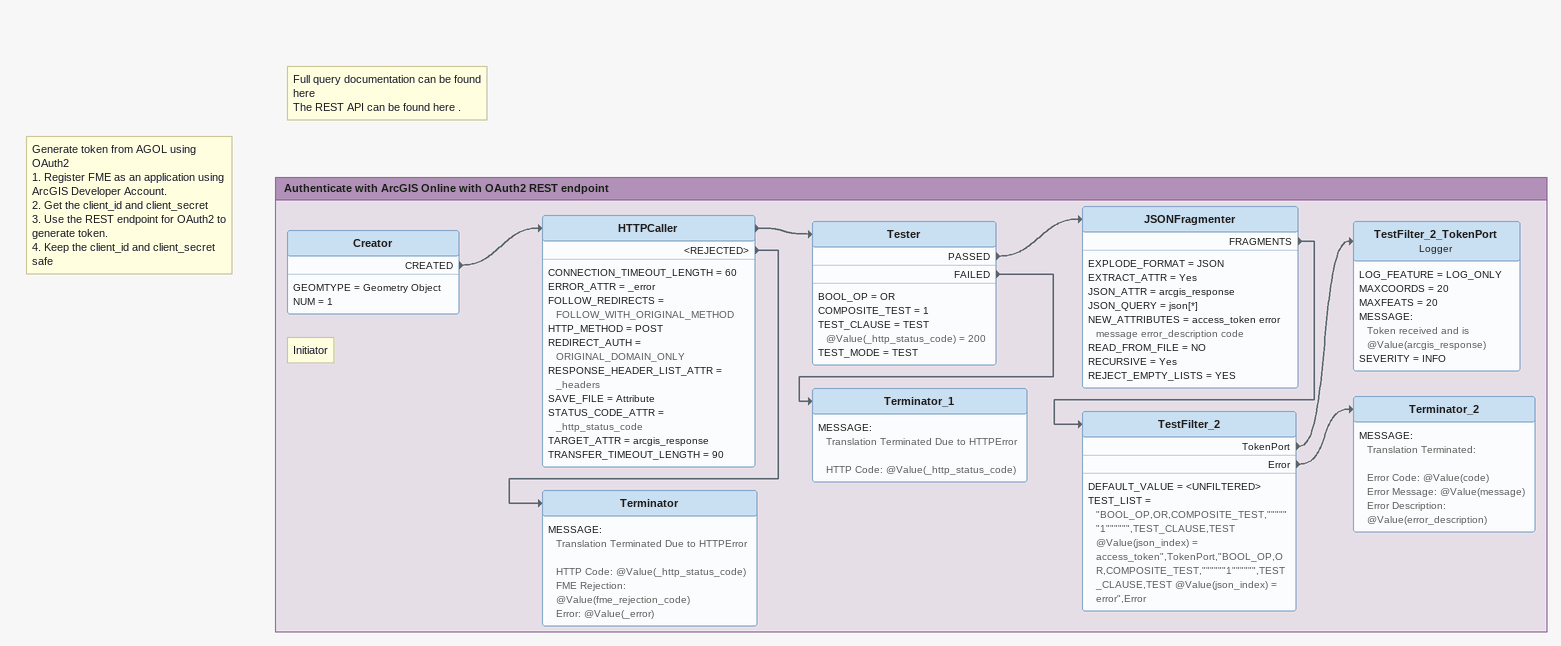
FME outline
Note: Generate token from AGOL using OAuth2 / 1. Register FME as an application using ArcGIS Developer Account. / 2. Get the client_id and client_secret / 3. Use the REST endpoint for OAuth2 to generate token. / 4. Keep the client_id and client_secret safe
Note: Full query documentation can be found here / The REST API can be found here .

Bookmark: Authenticate with ArcGIS Online with OAuth2 REST endpoint
Note: Initiator
Creator
    GEOMTYPE = Geometry Object
    NUM = 1
    CREATED -> HTTPCaller
HTTPCaller
    CONNECTION_TIMEOUT_LENGTH = 60
    ERROR_ATTR = _error
    FOLLOW_REDIRECTS = FOLLOW_WITH_ORIGINAL_METHOD
    HTTP_METHOD = POST
    REDIRECT_AUTH = ORIGINAL_DOMAIN_ONLY
    RESPONSE_HEADER_LIST_ATTR = _headers
    SAVE_FILE = Attribute
    STATUS_CODE_ATTR = _http_status_code
    TARGET_ATTR = arcgis_response
    TRANSFER_TIMEOUT_LENGTH = 90
    -> Tester
    <REJECTED> -> Terminator
Tester
    BOOL_OP = OR
    COMPOSITE_TEST = 1
    TEST_CLAUSE = TEST @Value(_http_status_code) = 200
    TEST_MODE = TEST
    PASSED -> JSONFragmenter
    FAILED -> Terminator_1
JSONFragmenter
    EXPLODE_FORMAT = JSON
    EXTRACT_ATTR = Yes
    JSON_ATTR = arcgis_response
    JSON_QUERY = json[*]
    NEW_ATTRIBUTES = access_token error message error_description code
    READ_FROM_FILE = NO
    RECURSIVE = Yes
    REJECT_EMPTY_LISTS = YES
    FRAGMENTS -> TestFilter_2
TestFilter_2
    DEFAULT_VALUE = <UNFILTERED>
    TEST_LIST = "BOOL_OP,OR,COMPOSITE_TEST,""""""1"""""",TEST_CLAUSE,TEST @Value(json_index) = access_token",TokenPort,"BOOL_OP,OR,COMPOSITE_TEST,""""""1"""""",TEST_CLAUSE,TEST @Value(json_index) = error",Error
    TokenPort -> TestFilter_2_TokenPort
    Error -> Terminator_2
TestFilter_2_TokenPort: Logger
    LOG_FEATURE = LOG_ONLY
    MAXCOORDS = 20
    MAXFEATS = 20
    MESSAGE:
      Token received and is
      @Value(arcgis_response)
    SEVERITY = INFO
Terminator_2
    MESSAGE:
      Translation Terminated:

      Error Code: @Value(code)
      Error Message: @Value(message)
      Error Description: @Value(error_description)
Terminator_1
    MESSAGE:
      Translation Terminated Due to HTTPError

      HTTP Code: @Value(_http_status_code)
Terminator
    MESSAGE:
      Translation Terminated Due to HTTPError

      HTTP Code: @Value(_http_status_code)
      FME Rejection: @Value(fme_rejection_code)
      Error: @Value(_error)
